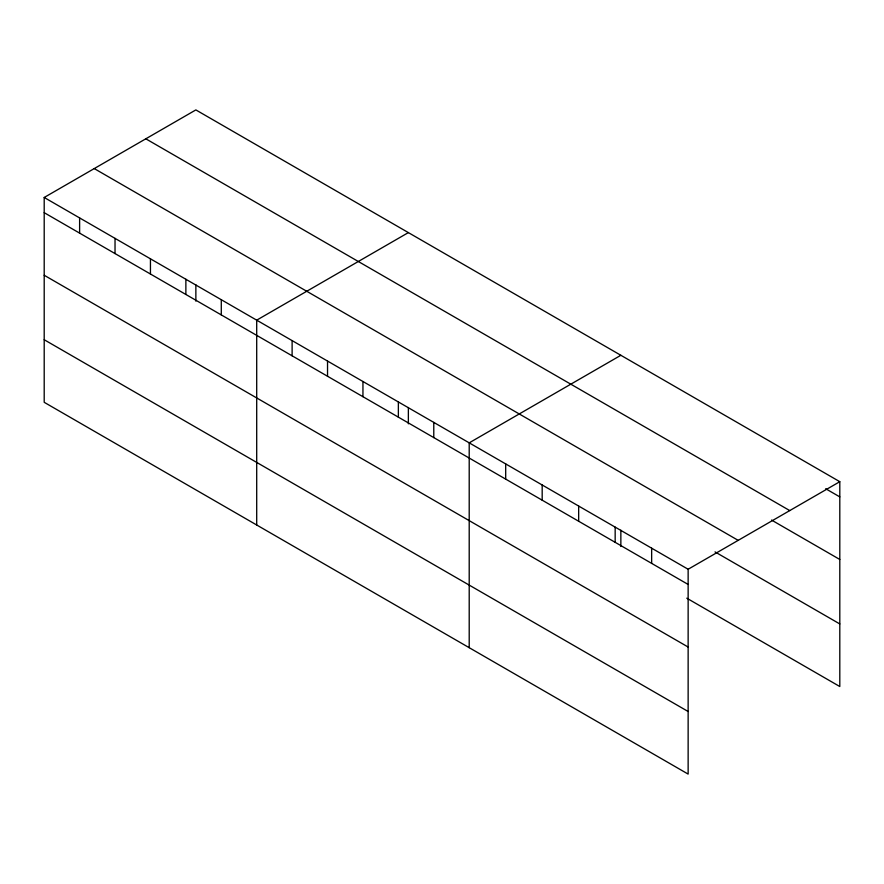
<?xml version="1.0" encoding="UTF-8"?>
<svg xmlns="http://www.w3.org/2000/svg" width="884" height="884" viewBox="0 0 884 884"><rect width="100%" height="100%" fill="white"/><g stroke="black" fill="none" stroke-linecap="round" stroke-linejoin="round"><path stroke-width="1.33" d="M44.2 197.475L688.139 569.252L688.139 774.086L44.2 402.308L44.2 197.475L195.861 109.914L839.8 481.692L839.8 686.525L686.78 598.181M408.364 232.602L256.703 320.163L256.703 524.997M620.855 355.291L469.205 442.851L469.205 647.674M688.139 569.252L839.8 481.692M825.678 488.73L839.8 496.885M145.816 138.81L789.755 510.587M771.533 520.057L839.8 559.473M94.245 168.579L738.184 540.356M715.023 551.903L839.8 623.938M44.2 212.679L688.139 584.446M44.2 275.255L688.139 647.033M44.2 339.732L688.139 711.498M651.652 548.191L651.652 563.384M620.855 530.19L620.855 546.511M615.165 527.118L615.165 542.312M578.666 506.057L578.666 521.251M542.179 484.984L542.179 500.178M505.692 463.912L505.692 479.117M433.779 422.397L433.779 437.602M408.364 407.502L408.364 423.834M398.364 401.955L398.364 417.149M362.948 381.501L362.948 396.706M327.533 361.059L327.533 376.252M292.118 340.616L292.118 355.81M221.287 299.72L221.287 314.914M195.861 284.814L195.861 301.146M185.872 279.267L185.872 294.46M150.446 258.824L150.446 274.018M115.03 238.371L115.03 253.564M79.615 217.928L79.615 233.122"/></g></svg>
